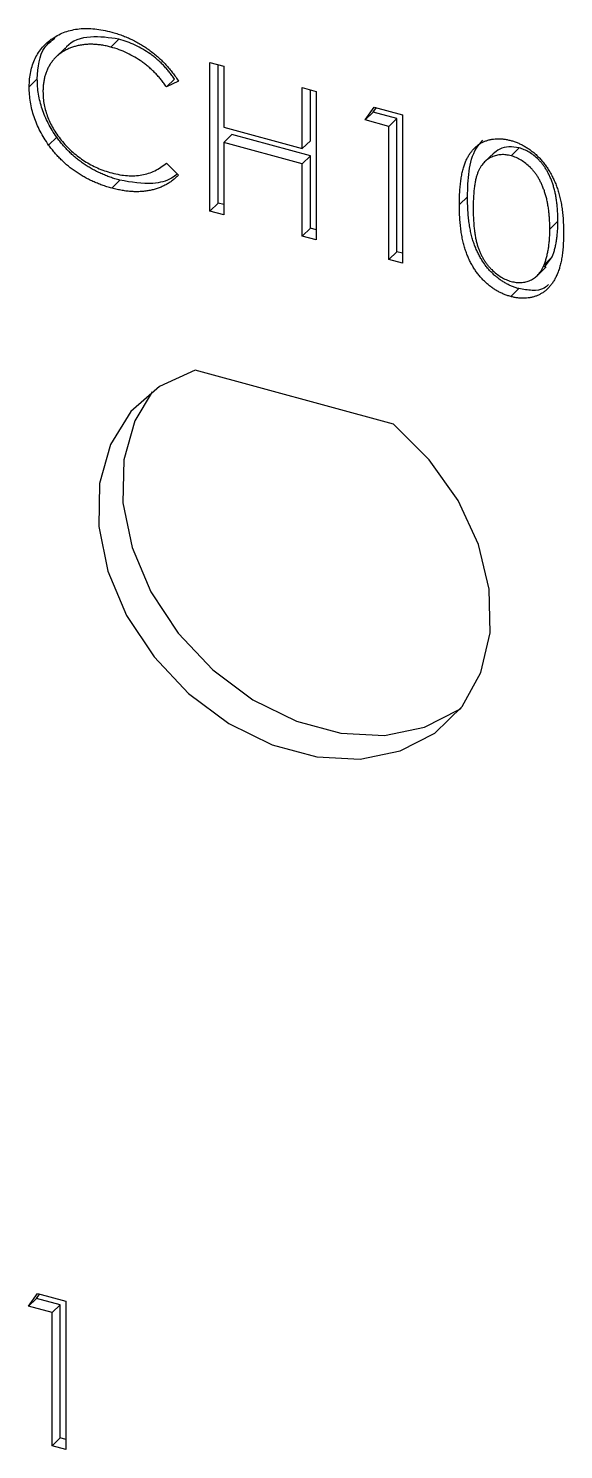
# Model space of a CAD drawing. Header units: millimetres. Extents: x 0 to 836, y 0 to 589.
# Drawn here: x 197.84 to 205.56, y 81.73 to 102.25 of the extents above; entities that cross this region are included whole.
import ezdxf

# ---------------------------------------------------------------- set-up
doc = ezdxf.new("R2010")
doc.units = ezdxf.units.MM

msp = doc.modelspace()

# ---------------------------------------------------------------- linework, layer by layer
at = {"color": 7, "linetype": 'Continuous', "lineweight": 25}
for p, q in [((199.14374, 102.0945), (199.02707, 101.98062)), ((198.36942, 101.96578), (198.22358, 101.82344)), ((200.45769, 101.75665), (200.65612, 101.70272)), ((200.45769, 99.61373), (200.45769, 101.75665)), ((200.57436, 99.72761), (200.57436, 101.72494)), ((200.65612, 101.70272), (200.65612, 100.82358)), ((197.96647, 101.52029), (197.84979, 101.40641)), ((199.94719, 101.51899), (199.83052, 101.40511)), ((200.00414, 101.4867), (199.83052, 101.40511)), ((201.78999, 101.39456), (201.98841, 101.34063)), ((201.78999, 100.51541), (201.78999, 101.39456)), ((201.90666, 100.62929), (201.90666, 101.36285)), ((201.98841, 101.34063), (201.98841, 99.19771)), ((202.69708, 100.92824), (202.82686, 101.11276)), ((202.81376, 101.04212), (202.69708, 100.92824)), ((202.81376, 101.04212), (202.85757, 101.10441)), ((203.15392, 100.94967), (202.81376, 101.04212)), ((202.82686, 101.11276), (203.23567, 101.00165)), ((203.15392, 100.94967), (203.03724, 100.8358)), ((203.15392, 99.02654), (203.15392, 100.94967)), ((203.23567, 101.00165), (203.23567, 98.85874)), ((200.65612, 100.82358), (201.78999, 100.51541)), ((203.03724, 100.8358), (202.69708, 100.92824)), ((203.03724, 98.91266), (203.03724, 100.8358)), ((198.24683, 100.67999), (198.13016, 100.56611)), ((200.77279, 100.71767), (200.65612, 100.60379)), ((200.65612, 100.60379), (200.65612, 99.5598)), ((201.78999, 100.29563), (200.65612, 100.60379)), ((201.90666, 100.4095), (200.77279, 100.71767)), ((201.90666, 100.62929), (201.78999, 100.51541)), ((201.90666, 100.4095), (201.78999, 100.29563)), ((201.90666, 99.36552), (201.90666, 100.4095)), ((204.55761, 100.45576), (204.41176, 100.31341)), ((204.92027, 100.52456), (204.8036, 100.41068)), ((199.83052, 100.30618), (200.00414, 100.1315)), ((201.78999, 99.25164), (201.78999, 100.29563)), ((199.1588, 100.05738), (199.04213, 99.9435)), ((200.57436, 99.72761), (200.45769, 99.61373)), ((200.65612, 99.70539), (200.57436, 99.72761)), ((204.1744, 99.8198), (204.05773, 99.70592)), ((200.65612, 99.5598), (200.45769, 99.61373)), ((201.90666, 99.36552), (201.78999, 99.25164)), ((201.98841, 99.3433), (201.90666, 99.36552)), ((205.47835, 99.46627), (205.36168, 99.35239)), ((201.98841, 99.19771), (201.78999, 99.25164)), ((203.15392, 99.02654), (203.03724, 98.91266)), ((203.23567, 98.85874), (203.03724, 98.91266)), ((203.23567, 99.00432), (203.15392, 99.02654)), ((205.39464, 98.95029), (205.27796, 98.83641)), ((205.2838, 98.80241), (205.39464, 98.95029)), ((205.16328, 98.66509), (205.30912, 98.80744)), ((204.91363, 98.49334), (204.79696, 98.37947)), ((203.10683, 96.53654), (200.24637, 97.31395)), ((197.83845, 83.80248), (197.96823, 83.98699)), ((197.95513, 83.91635), (197.83845, 83.80248)), ((197.95513, 83.91635), (197.99894, 83.97865)), ((198.29529, 83.8239), (197.95513, 83.91635)), ((197.96823, 83.98699), (198.37704, 83.87589)), ((198.17861, 83.71003), (197.83845, 83.80248)), ((198.29529, 83.8239), (198.17861, 83.71003)), ((198.17861, 81.7869), (198.17861, 83.71003)), ((198.29529, 81.90077), (198.29529, 83.8239)), ((198.37704, 83.87589), (198.37704, 81.73297)), ((198.29529, 81.90077), (198.17861, 81.7869)), ((198.37704, 81.87855), (198.29529, 81.90077)), ((198.37704, 81.73297), (198.17861, 81.7869))]:
    msp.add_line(p, q, dxfattribs=at)
at = {"color": 7, "linetype": 'Continuous', "lineweight": 25, "flags": 128}
for points in [[(200.24637, 97.31395), (199.73123, 97.08064), (199.31611, 96.71727), (199.02235, 96.24253), (198.86505, 95.68081), (198.8523, 95.06099), (198.98475, 94.41496), (199.2556, 93.77591), (199.65091, 93.1767), (200.15038, 92.64815), (200.72831, 92.21742), (201.35499, 91.90666), (201.99821, 91.73185), (202.62489, 91.70197), (203.20282, 91.81856), (203.70229, 92.07563), (204.0976, 92.45996), (204.36845, 92.95178), (204.5009, 93.52582), (204.48815, 94.15257), (204.33085, 94.79979), (204.03709, 95.43421), (203.62197, 96.02323), (203.10683, 96.53654)], [(199.6226, 97.00546), (199.37237, 96.58416), (199.21507, 96.02244), (199.20232, 95.40263), (199.33477, 94.75659), (199.60562, 94.11754), (200.00094, 93.51834), (200.5004, 92.98978), (201.07833, 92.55905), (201.70501, 92.24829), (202.34823, 92.07348), (202.97492, 92.0436), (203.55284, 92.16019), (204.05231, 92.41726), (204.08062, 92.43796)]]:
    msp.add_lwpolyline(points, dxfattribs=at)
at = {"color": 7, "linetype": 'Continuous', "lineweight": 25}
for points, knots in [([(197.84979, 101.40641), (197.85077, 101.44469), (197.85271, 101.52), (197.86913, 101.62683), (197.89555, 101.72628), (197.93307, 101.81784), (197.98064, 101.90234), (198.03941, 101.97872), (198.10869, 102.04776), (198.18794, 102.10828), (198.27484, 102.15968), (198.36791, 102.2004), (198.46695, 102.22841), (198.57088, 102.24608), (198.68048, 102.25159), (198.7955, 102.24503), (198.91575, 102.22773), (198.99778, 102.20738), (199.03947, 102.19704)], [0, 0, 0, 0, 0.06455785, 0.12701353, 0.18795481, 0.24801391, 0.30774768, 0.36823451, 0.42946984, 0.49274344, 0.55625777, 0.61821679, 0.67965548, 0.74124555, 0.80341526, 0.86681546, 0.93232831, 1, 1, 1, 1]), ([(199.03947, 102.19704), (199.06487, 102.18984), (199.11516, 102.17559), (199.18955, 102.14967), (199.26197, 102.12049), (199.33248, 102.0884), (199.40141, 102.05362), (199.46825, 102.01455), (199.53338, 101.97295), (199.59639, 101.9283), (199.65699, 101.88093), (199.71514, 101.8312), (199.77039, 101.77926), (199.82314, 101.72534), (199.87248, 101.66882), (199.91984, 101.61053), (199.96359, 101.54957), (199.9906, 101.5077), (200.00414, 101.4867)], [0, 0, 0, 0, 0.06854754, 0.13568295, 0.20121499, 0.26568223, 0.32926683, 0.39239543, 0.45506976, 0.51712685, 0.57879004, 0.63973986, 0.7001915, 0.75980624, 0.81962832, 0.87935479, 0.93951161, 1, 1, 1, 1]), ([(197.96647, 101.52029), (197.9781, 101.69061), (197.99488, 101.9362), (198.16598, 102.06799), (198.21842, 102.10839)], [0, 0, 0, 0, 0.693504825, 1, 1, 1, 1]), ([(199.02707, 101.98062), (199.0049, 101.9864), (198.96078, 101.9979), (198.89531, 102.0092), (198.83105, 102.01753), (198.76806, 102.0211), (198.70641, 102.02073), (198.64571, 102.01676), (198.58683, 102.00745), (198.52895, 101.99519), (198.4735, 101.97865), (198.42103, 101.95843), (198.37174, 101.93487), (198.32558, 101.90783), (198.28251, 101.87751), (198.24285, 101.84337), (198.20672, 101.80552), (198.17342, 101.76479), (198.1436, 101.72113), (198.11862, 101.674), (198.09651, 101.62484), (198.07901, 101.57256), (198.06516, 101.51783), (198.0556, 101.46031), (198.04898, 101.40049), (198.04847, 101.35887), (198.04822, 101.33789)], [0, 0, 0, 0, 0.04395491, 0.08750187, 0.13046263, 0.17275202, 0.21540307, 0.25764983, 0.30015275, 0.34312149, 0.38592516, 0.42768573, 0.46881795, 0.5094918, 0.54988303, 0.58998002, 0.63040523, 0.67086863, 0.71138394, 0.75162726, 0.79177558, 0.83245892, 0.87331905, 0.91454296, 0.95692356, 1, 1, 1, 1]), ([(199.14374, 102.0945), (199.00515, 102.11505), (198.72806, 102.15613), (198.44906, 102.07), (198.37085, 101.95805), (198.36204, 101.94543)], [0, 0, 0, 0, 0.47030087, 0.94027759, 1, 1, 1, 1]), ([(199.83052, 101.40511), (199.81813, 101.42278), (199.79353, 101.45789), (199.75395, 101.50855), (199.71269, 101.55715), (199.66979, 101.60386), (199.62445, 101.64766), (199.57779, 101.6899), (199.52903, 101.72964), (199.46159, 101.78009), (199.37337, 101.83759), (199.26232, 101.89587), (199.14639, 101.94527), (199.0673, 101.9687), (199.02707, 101.98062)], [0, 0, 0, 0, 0.06316326, 0.12547494, 0.18712122, 0.24829435, 0.30929486, 0.36985007, 0.43097338, 0.49245599, 0.61614797, 0.7408437, 0.86818265, 1, 1, 1, 1]), ([(199.94719, 101.51899), (199.93481, 101.53666), (199.9102, 101.57176), (199.87062, 101.62243), (199.82937, 101.67103), (199.78646, 101.71774), (199.74113, 101.76154), (199.69447, 101.80377), (199.6457, 101.84352), (199.57826, 101.89397), (199.49004, 101.95146), (199.37899, 102.00975), (199.26306, 102.05915), (199.18397, 102.08258), (199.14374, 102.0945)], [0, 0, 0, 0, 0.06316326, 0.12547494, 0.18712122, 0.24829435, 0.30929486, 0.36985007, 0.43097338, 0.49245599, 0.61614797, 0.7408437, 0.86818265, 1, 1, 1, 1]), ([(198.13016, 100.56611), (198.10777, 100.59885), (198.06327, 100.66394), (198.00634, 100.76531), (197.9576, 100.86823), (197.9182, 100.97287), (197.88739, 101.07922), (197.86605, 101.1871), (197.85218, 101.29694), (197.8506, 101.36952), (197.84979, 101.40641)], [0, 0, 0, 0, 0.12432851, 0.24715602, 0.36877975, 0.49073386, 0.61361377, 0.73895758, 0.86731058, 1, 1, 1, 1]), ([(198.24683, 100.67999), (198.22445, 100.71273), (198.17995, 100.77782), (198.12301, 100.87919), (198.07427, 100.98211), (198.03487, 101.08675), (198.00406, 101.1931), (197.98272, 101.30098), (197.96886, 101.41082), (197.96727, 101.4834), (197.96647, 101.52029)], [0, 0, 0, 0, 0.12432851, 0.24715602, 0.36877975, 0.49073386, 0.61361377, 0.73895758, 0.86731058, 1, 1, 1, 1]), ([(198.04822, 101.33789), (198.04902, 101.306), (198.05058, 101.24339), (198.06451, 101.14851), (198.08568, 101.0555), (198.1174, 100.96399), (198.15651, 100.87382), (198.20594, 100.78555), (198.26319, 100.69871), (198.32906, 100.61478), (198.40133, 100.53482), (198.47887, 100.46063), (198.56149, 100.3939), (198.64828, 100.33347), (198.7399, 100.28025), (198.83618, 100.23415), (198.93692, 100.19376), (199.00576, 100.17381), (199.0408, 100.16365)], [0, 0, 0, 0, 0.06432322, 0.1262901, 0.18672647, 0.24614643, 0.30557564, 0.36542939, 0.42632631, 0.48883991, 0.55172497, 0.6139186, 0.67548377, 0.7373339, 0.80022904, 0.8645023, 0.93104074, 1, 1, 1, 1]), ([(199.04213, 99.9435), (199.01835, 99.95013), (198.97132, 99.96323), (198.9019, 99.98723), (198.83431, 100.01261), (198.76875, 100.04098), (198.70487, 100.0708), (198.64323, 100.10425), (198.58325, 100.13926), (198.52515, 100.17703), (198.46889, 100.21713), (198.41465, 100.25991), (198.36245, 100.30512), (198.31178, 100.35223), (198.26339, 100.40211), (198.21686, 100.45434), (198.17193, 100.50889), (198.14413, 100.54697), (198.13016, 100.56611)], [0, 0, 0, 0, 0.0696628, 0.13774956, 0.20391674, 0.26877986, 0.33241371, 0.39475354, 0.45618003, 0.51699565, 0.57739594, 0.63719834, 0.69699918, 0.75675619, 0.81655391, 0.876948, 0.93813179, 1, 1, 1, 1]), ([(199.1588, 100.05738), (199.13502, 100.06401), (199.088, 100.0771), (199.01857, 100.10111), (198.95098, 100.12649), (198.88542, 100.15486), (198.82154, 100.18468), (198.75991, 100.21813), (198.69992, 100.25313), (198.64182, 100.29091), (198.58556, 100.331), (198.53132, 100.37378), (198.47912, 100.419), (198.42845, 100.46611), (198.38006, 100.51598), (198.33354, 100.56822), (198.28861, 100.62276), (198.26081, 100.66084), (198.24683, 100.67999)], [0, 0, 0, 0, 0.0696628, 0.13774956, 0.20391674, 0.26877986, 0.33241371, 0.39475354, 0.45618003, 0.51699565, 0.57739594, 0.63719834, 0.69699918, 0.75675619, 0.81655391, 0.876948, 0.93813179, 1, 1, 1, 1]), ([(204.05773, 99.70592), (204.05793, 99.74021), (204.05834, 99.80682), (204.06281, 99.90282), (204.07025, 99.992), (204.08045, 100.07442), (204.09285, 100.15025), (204.10941, 100.21876), (204.12825, 100.28078), (204.15008, 100.33634), (204.1747, 100.38633), (204.20151, 100.43196), (204.23156, 100.47286), (204.26313, 100.51028), (204.29751, 100.54313), (204.3337, 100.57226), (204.37314, 100.59638), (204.41447, 100.6169), (204.45806, 100.63287), (204.50269, 100.64526), (204.54865, 100.6537), (204.59607, 100.65728), (204.64453, 100.65771), (204.69419, 100.65351), (204.74513, 100.64552), (204.77952, 100.63673), (204.79696, 100.63228)], [0, 0, 0, 0, 0.06859462, 0.13324604, 0.19431259, 0.25127922, 0.30451344, 0.35423491, 0.40048059, 0.44341075, 0.48401487, 0.5232523, 0.56104237, 0.59790024, 0.63351849, 0.66831435, 0.70249567, 0.73668535, 0.77029317, 0.80343726, 0.83591295, 0.86846025, 0.90084654, 0.93346652, 0.96625758, 1, 1, 1, 1]), ([(204.1744, 99.8198), (204.17783, 99.94356), (204.18467, 100.19066), (204.2562, 100.47864), (204.36304, 100.59899), (204.39629, 100.63646)], [0, 0, 0, 0, 0.40868759, 0.81592727, 1, 1, 1, 1]), ([(204.92027, 100.52456), (204.86975, 100.53326), (204.76865, 100.55067), (204.63722, 100.51587), (204.57422, 100.4638), (204.54473, 100.43943)], [0, 0, 0, 0, 0.34696507, 0.69432006, 1, 1, 1, 1]), ([(204.79696, 100.63228), (204.81454, 100.6272), (204.84951, 100.6171), (204.90121, 100.59734), (204.95172, 100.57414), (205.00081, 100.54738), (205.0489, 100.51766), (205.09561, 100.48409), (205.14123, 100.4474), (205.18502, 100.40695), (205.22749, 100.36358), (205.26757, 100.31671), (205.30527, 100.2667), (205.34108, 100.21384), (205.37396, 100.15758), (205.40528, 100.09839), (205.43331, 100.03583), (205.46031, 99.97022), (205.48361, 99.90066), (205.50462, 99.82713), (205.5216, 99.74931), (205.53575, 99.66724), (205.54671, 99.58075), (205.55469, 99.48994), (205.5589, 99.39499), (205.5597, 99.33063), (205.5601, 99.29761)], [0, 0, 0, 0, 0.03378812, 0.06719393, 0.09986241, 0.13256661, 0.16515117, 0.19791319, 0.231319, 0.26508328, 0.29925531, 0.33439857, 0.36994282, 0.40628356, 0.44406382, 0.48299771, 0.52335445, 0.56553659, 0.60961292, 0.65639081, 0.70588549, 0.7583245, 0.81383178, 0.87279456, 0.93472223, 1, 1, 1, 1]), ([(204.8036, 100.41068), (204.77915, 100.41609), (204.73019, 100.4269), (204.65789, 100.42898), (204.58859, 100.4172), (204.53347, 100.39853), (204.49123, 100.37797), (204.46149, 100.35826), (204.4336, 100.33544), (204.40791, 100.30912), (204.38385, 100.27986), (204.36175, 100.2473), (204.34184, 100.21118), (204.32347, 100.17172), (204.30731, 100.12738), (204.29399, 100.07727), (204.28168, 100.02155), (204.27296, 99.95919), (204.26521, 99.89133), (204.26024, 99.8172), (204.25636, 99.7374), (204.25622, 99.6816), (204.25615, 99.65285)], [0, 0, 0, 0, 0.06038662, 0.12088325, 0.18275462, 0.24781103, 0.2812991, 0.31508762, 0.3497024, 0.38485658, 0.4209662, 0.45851119, 0.49717472, 0.53760205, 0.58050302, 0.62746754, 0.67838821, 0.73398322, 0.7937467, 0.85771367, 0.92669786, 1, 1, 1, 1]), ([(205.36168, 99.35239), (205.36133, 99.37824), (205.36065, 99.42881), (205.35805, 99.50331), (205.35134, 99.57522), (205.34388, 99.64392), (205.33289, 99.70982), (205.32104, 99.77271), (205.30512, 99.83271), (205.28812, 99.8899), (205.26865, 99.94405), (205.24723, 99.99525), (205.22435, 100.04359), (205.19949, 100.08908), (205.17296, 100.13182), (205.14406, 100.17129), (205.11392, 100.20816), (205.07171, 100.25236), (205.01645, 100.30075), (204.94769, 100.35016), (204.87613, 100.38724), (204.82776, 100.40288), (204.8036, 100.41068)], [0, 0, 0, 0, 0.065681198, 0.128486464, 0.18817513, 0.245106131, 0.299448425, 0.350822936, 0.399941681, 0.446671744, 0.491254533, 0.533376344, 0.573852755, 0.612526312, 0.649597136, 0.685532042, 0.720105786, 0.753837663, 0.818925416, 0.880493462, 0.940311334, 1, 1, 1, 1]), ([(205.47835, 99.46627), (205.478, 99.49212), (205.47732, 99.54269), (205.47472, 99.61719), (205.46801, 99.68909), (205.46056, 99.7578), (205.44957, 99.8237), (205.43772, 99.88658), (205.4218, 99.94659), (205.40479, 100.00378), (205.38533, 100.05793), (205.3639, 100.10913), (205.34102, 100.15746), (205.31617, 100.20295), (205.28964, 100.2457), (205.26073, 100.28517), (205.23059, 100.32203), (205.18838, 100.36624), (205.13312, 100.41463), (205.06436, 100.46403), (204.99281, 100.50112), (204.94443, 100.51675), (204.92027, 100.52456)], [0, 0, 0, 0, 0.065681198, 0.128486464, 0.18817513, 0.245106131, 0.299448425, 0.350822936, 0.399941681, 0.446671744, 0.491254533, 0.533376344, 0.573852755, 0.612526312, 0.649597136, 0.685532042, 0.720105786, 0.753837663, 0.818925416, 0.880493462, 0.940311334, 1, 1, 1, 1]), ([(199.0408, 100.16365), (199.0794, 100.1542), (199.15537, 100.13558), (199.26679, 100.12254), (199.37345, 100.12151), (199.47535, 100.13294), (199.57222, 100.15747), (199.6642, 100.19412), (199.75136, 100.24347), (199.80378, 100.28499), (199.83052, 100.30618)], [0, 0, 0, 0, 0.12851519, 0.25294864, 0.37475473, 0.49593975, 0.61718064, 0.74090947, 0.86781115, 1, 1, 1, 1]), ([(200.00414, 100.1315), (199.99017, 100.11782), (199.96229, 100.09053), (199.91715, 100.05366), (199.8696, 100.02035), (199.81927, 99.99109), (199.76677, 99.96486), (199.71113, 99.94306), (199.65309, 99.92498), (199.59286, 99.91035), (199.53048, 99.8998), (199.46604, 99.89377), (199.39982, 99.89149), (199.3318, 99.89329), (199.26186, 99.89928), (199.19024, 99.91003), (199.11679, 99.92403), (199.06724, 99.93696), (199.04213, 99.9435)], [0, 0, 0, 0, 0.06167424, 0.12305306, 0.183475, 0.2437265, 0.30427892, 0.36486292, 0.4259462, 0.48739123, 0.54922038, 0.61114359, 0.67352853, 0.73696146, 0.80078528, 0.8660126, 0.93210075, 1, 1, 1, 1]), ([(199.98687, 100.14887), (199.96023, 100.12796), (199.86371, 100.05216), (199.58604, 99.98407), (199.32073, 100.0296), (199.1588, 100.05738)], [0, 0, 0, 0, 0.12928716, 0.46855639, 1, 1, 1, 1]), ([(204.91363, 98.49334), (204.89619, 98.49837), (204.86181, 98.50828), (204.81086, 98.52795), (204.7614, 98.55075), (204.7132, 98.57696), (204.66601, 98.60584), (204.62046, 98.63913), (204.57606, 98.67528), (204.53292, 98.71443), (204.49185, 98.75702), (204.45262, 98.80243), (204.41622, 98.85128), (204.38233, 98.90303), (204.35013, 98.95751), (204.32051, 99.01511), (204.29311, 99.07573), (204.26807, 99.13967), (204.24586, 99.20764), (204.22625, 99.28041), (204.21076, 99.35816), (204.19751, 99.44082), (204.18682, 99.52863), (204.17952, 99.62141), (204.17501, 99.71928), (204.17461, 99.78568), (204.1744, 99.8198)], [0, 0, 0, 0, 0.03378715, 0.06662166, 0.09928488, 0.13136117, 0.16358519, 0.19610393, 0.22890225, 0.26215806, 0.29599122, 0.33021785, 0.36505983, 0.40095074, 0.43762038, 0.47570753, 0.51538069, 0.55641354, 0.59976483, 0.64642416, 0.69643144, 0.74978152, 0.80657331, 0.86743553, 0.93188675, 1, 1, 1, 1]), ([(204.79696, 98.37947), (204.77952, 98.38449), (204.74513, 98.3944), (204.69418, 98.41407), (204.64473, 98.43688), (204.59653, 98.46309), (204.54934, 98.49196), (204.50379, 98.52525), (204.45939, 98.5614), (204.41625, 98.60056), (204.37518, 98.64314), (204.33595, 98.68856), (204.29954, 98.7374), (204.26566, 98.78915), (204.23346, 98.84363), (204.20384, 98.90123), (204.17644, 98.96185), (204.1514, 99.02579), (204.12919, 99.09376), (204.10958, 99.16653), (204.09409, 99.24428), (204.08084, 99.32694), (204.07014, 99.41475), (204.06284, 99.50754), (204.05833, 99.6054), (204.05793, 99.6718), (204.05773, 99.70592)], [0, 0, 0, 0, 0.03378715, 0.06662166, 0.09928488, 0.13136117, 0.16358519, 0.19610393, 0.22890225, 0.26215806, 0.29599122, 0.33021785, 0.36505983, 0.40095074, 0.43762038, 0.47570753, 0.51538069, 0.55641354, 0.59976483, 0.64642416, 0.69643144, 0.74978152, 0.80657331, 0.86743553, 0.93188675, 1, 1, 1, 1]), ([(204.25615, 99.65285), (204.25623, 99.62421), (204.25638, 99.56862), (204.2602, 99.48685), (204.26541, 99.41015), (204.27214, 99.33837), (204.28212, 99.27127), (204.2933, 99.20899), (204.30692, 99.15148), (204.32302, 99.09838), (204.34137, 99.04891), (204.3614, 99.00208), (204.38291, 98.95744), (204.407, 98.91506), (204.43322, 98.87493), (204.461, 98.83662), (204.49137, 98.80094), (204.53338, 98.75663), (204.58884, 98.70756), (204.65873, 98.65897), (204.73053, 98.62085), (204.77927, 98.60524), (204.8036, 98.59745)], [0, 0, 0, 0, 0.07295107, 0.14158369, 0.20592646, 0.26530136, 0.32059723, 0.3718165, 0.41878977, 0.46169873, 0.50213358, 0.54080432, 0.57818053, 0.61429687, 0.64967824, 0.68429946, 0.71835895, 0.75208086, 0.81765244, 0.87972208, 0.93996556, 1, 1, 1, 1]), ([(205.27796, 98.83641), (205.28463, 98.85372), (205.29816, 98.88886), (205.31561, 98.94435), (205.32935, 99.0038), (205.3417, 99.06621), (205.35014, 99.13276), (205.35693, 99.20262), (205.36093, 99.27614), (205.36142, 99.3267), (205.36168, 99.35239)], [0, 0, 0, 0, 0.11058834, 0.22454175, 0.34250349, 0.4643241, 0.59075603, 0.72222748, 0.85884284, 1, 1, 1, 1]), ([(205.39464, 98.95029), (205.4013, 98.96759), (205.41484, 99.00274), (205.43228, 99.05822), (205.44602, 99.11768), (205.45838, 99.18009), (205.46681, 99.24664), (205.4736, 99.3165), (205.4776, 99.39002), (205.4781, 99.44058), (205.47835, 99.46627)], [0, 0, 0, 0, 0.11058834, 0.22454175, 0.34250349, 0.4643241, 0.59075603, 0.72222748, 0.85884284, 1, 1, 1, 1]), ([(205.5601, 99.29761), (205.55969, 99.26495), (205.55889, 99.20131), (205.55473, 99.10905), (205.54655, 99.02311), (205.53631, 98.94274), (205.52212, 98.86881), (205.50469, 98.80084), (205.48532, 98.73818), (205.46142, 98.68208), (205.43526, 98.63105), (205.4068, 98.5845), (205.3763, 98.54187), (205.34308, 98.50376), (205.30767, 98.46968), (205.26932, 98.44061), (205.22909, 98.41532), (205.18651, 98.39465), (205.14203, 98.37853), (205.09657, 98.36565), (205.04932, 98.35814), (205.00137, 98.3537), (204.95201, 98.35377), (204.90132, 98.35832), (204.84954, 98.36591), (204.81455, 98.37493), (204.79696, 98.37947)], [0, 0, 0, 0, 0.06506329, 0.12677317, 0.18551576, 0.24076468, 0.2929798, 0.34225037, 0.38891929, 0.43277566, 0.47462843, 0.51477469, 0.55360589, 0.59142641, 0.62802812, 0.66380363, 0.69898434, 0.73359149, 0.76762847, 0.80120835, 0.83426384, 0.86698069, 0.89971974, 0.93270191, 0.96617588, 1, 1, 1, 1]), ([(204.8036, 98.59745), (204.82808, 98.59177), (204.877, 98.58043), (204.94847, 98.57986), (205.01785, 98.58946), (205.07223, 98.60832), (205.1136, 98.62912), (205.14323, 98.64838), (205.17044, 98.67157), (205.19624, 98.69756), (205.2199, 98.72717), (205.24142, 98.76024), (205.26106, 98.7968), (205.27224, 98.82301), (205.27796, 98.83641)], [0, 0, 0, 0, 0.1128134, 0.22539388, 0.33959481, 0.45967541, 0.52173519, 0.58392584, 0.64817414, 0.71388104, 0.78100445, 0.85145093, 0.92405069, 1, 1, 1, 1]), ([(205.34381, 98.55387), (205.32432, 98.53441), (205.26517, 98.47534), (205.10601, 98.45888), (204.97776, 98.48186), (204.91363, 98.49334)], [0, 0, 0, 0, 0.1972173, 0.59861188, 1, 1, 1, 1])]:
    msp.add_open_spline(points, degree=3, knots=knots, dxfattribs=at)

doc.saveas('drawing.dxf')
